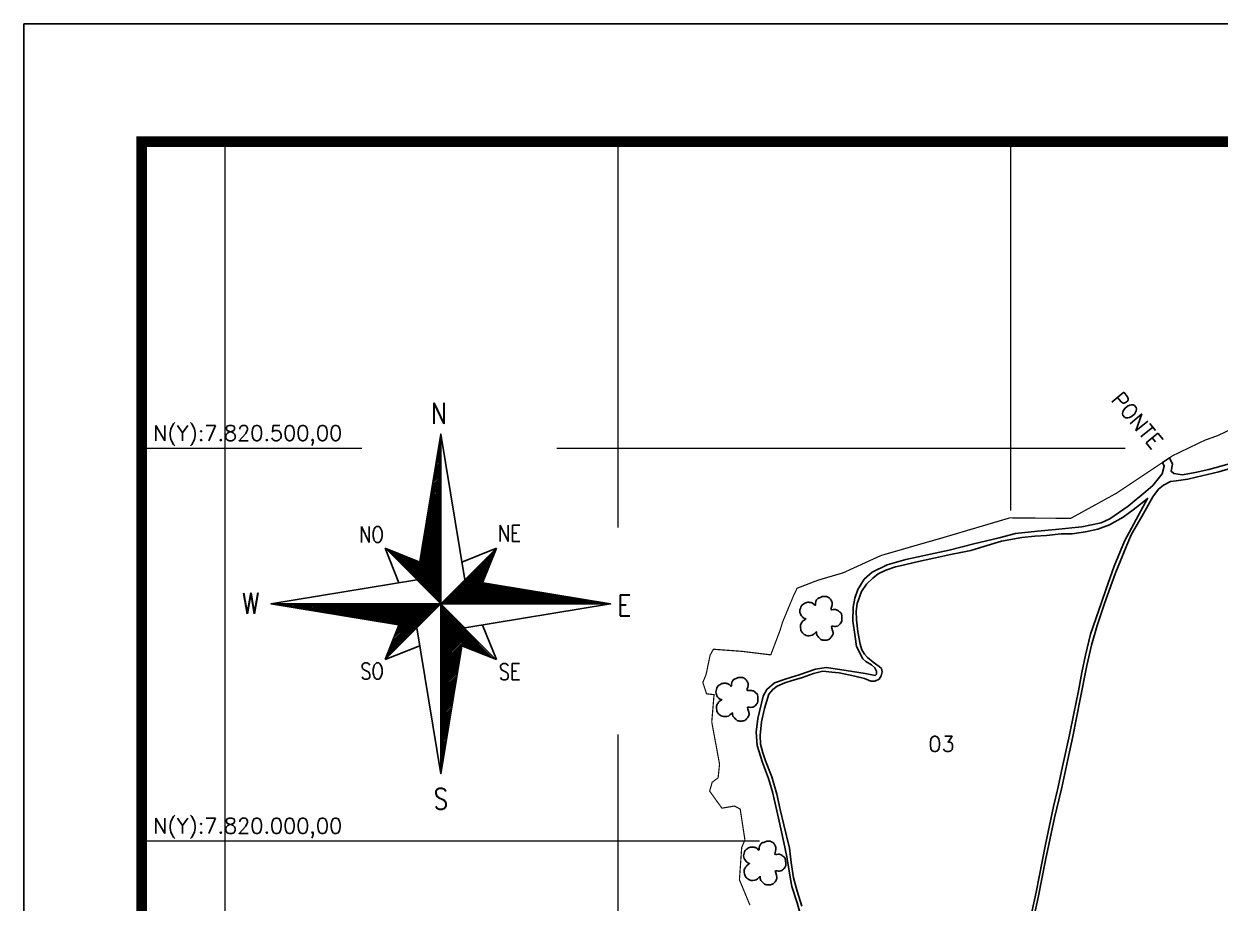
# Model space of a CAD drawing. Extents: x 731744 to 734894, y 7816585 to 7821040.
# Drawn here: x 731744 to 733267, y 7819921 to 7821040 of the extents above; entities that cross this region are included whole.
import ezdxf
from ezdxf.enums import TextEntityAlignment as Align

# ---------------------------------------------------------------- set-up
doc = ezdxf.new("R2010")
doc.units = 0
doc.header["$MEASUREMENT"] = 0
doc.linetypes.add('CONTINUO', pattern=[0])
doc.linetypes.add('LIN0', pattern=[0])
for name, color, linetype in [('0114000005', 1, 'CONTINUOUS'), ('0114000005002', 5, 'CONTINUOUS'), ('0114000005003', 5, 'CONTINUOUS'), ('CORREGO', 174, 'CONTINUO'), ('MARGEM', 5, 'CONTINUOUS'), ('SETA_NORTE', 3, 'CONTINUOUS'), ('TEXTO', 7, 'CONTINUOUS')]:
    doc.layers.add(name, color=color, linetype=linetype)
doc.layers.add('MALHA', color=8, linetype='CONTINUOUS', lineweight=9)
doc.layers.add('MATO', color=3, linetype='CONTINUOUS', lineweight=25)
doc.styles.add('ROMANS', font='romans')
doc.styles.add('SIMPLEX', font='simplex', dxfattribs={"height": 0.2})

# ---------------------------------------------------------------- blocks, each defined once
blk = doc.blocks.new('A$C309442C0')
at = {"layer": 'SETA_NORTE', "linetype": 'Continuous'}
h = blk.add_hatch(dxfattribs=at)
h.set_pattern_fill('ANSI31', color=256, scale=0.1375, angle=-90, style=0)
h.set_pattern_definition([(315, (-215853.3434, 13873.16845), (0.3086963042, 0.3086963042), [])])
h.paths.add_polyline_path([(73.46, 97.41), (74.7, 104.95), (60.04, 110.83)])
h = blk.add_hatch(dxfattribs=at)
h.set_pattern_fill('ANSI31', color=256, scale=0.1375, angle=180, style=0)
h.set_pattern_definition([(225, (13869.59828, 216024.21475), (0.3086963042, -0.3086963042), [])])
h.paths.add_polyline_path([(93.84, 97.41), (101.38, 96.17), (107.26, 110.83)])
h = blk.add_hatch(dxfattribs=at)
h.set_pattern_fill('ANSI31', color=256, scale=0.1375, style=0)
h.set_pattern_definition([(45, (-13702.2971, -215849.77324), (-0.3086963042, 0.3086963042), [])])
h.paths.add_polyline_path([(73.46, 77.03), (65.92, 78.27), (60.04, 63.61)])
h = blk.add_hatch(dxfattribs=at)
h.set_pattern_fill('ANSI31', color=256, scale=0.1375, angle=90, style=0)
h.set_pattern_definition([(135, (216020.6446, -13698.72693), (-0.3086963042, -0.3086963042), [])])
h.paths.add_polyline_path([(93.84, 77.03), (92.6, 69.49), (107.26, 63.61)])
for p, q in [((83.35, 157.49), (83.65, 157.79)), ((83.48, 158.25), (83.65, 158.42)), ((83.6, 159.02), (83.65, 159.06)), ((82.35, 151.39), (83.65, 152.69)), ((82.47, 152.15), (83.65, 153.33)), ((82.6, 152.91), (83.65, 153.96)), ((82.73, 153.68), (83.65, 154.6)), ((82.85, 154.44), (83.65, 155.24)), ((82.98, 155.2), (83.65, 155.88)), ((83.1, 155.96), (83.65, 156.51)), ((83.23, 156.73), (83.65, 157.15)), ((81.34, 145.29), (83.65, 147.59)), ((81.47, 146.05), (83.65, 148.23)), ((81.59, 146.81), (83.65, 148.87)), ((81.72, 147.58), (83.65, 149.51)), ((81.85, 148.34), (83.65, 150.14)), ((81.97, 149.1), (83.65, 150.78)), ((82.1, 149.86), (83.65, 151.42)), ((82.22, 150.63), (83.65, 152.05)), ((80.34, 139.19), (83.65, 142.5)), ((80.46, 139.95), (83.65, 143.14)), ((80.59, 140.71), (83.65, 143.77)), ((80.72, 141.47), (83.65, 144.41)), ((80.84, 142.24), (83.65, 145.05)), ((80.97, 143), (83.65, 145.68)), ((81.09, 143.76), (83.65, 146.32)), ((81.22, 144.53), (83.65, 146.96)), ((79.33, 133.09), (83.65, 137.4)), ((79.46, 133.85), (83.65, 138.04)), ((79.59, 134.61), (83.65, 138.68)), ((79.71, 135.37), (83.65, 139.31)), ((79.84, 136.14), (83.65, 139.95)), ((79.96, 136.9), (83.65, 140.59)), ((80.09, 137.66), (83.65, 141.22)), ((80.21, 138.42), (83.65, 141.86)), ((78.33, 126.98), (83.65, 132.31)), ((78.45, 127.75), (83.65, 132.94)), ((78.58, 128.51), (83.65, 133.58)), ((78.71, 129.27), (83.65, 134.22)), ((78.83, 130.03), (83.65, 134.85)), ((78.96, 130.8), (83.65, 135.49)), ((79.08, 131.56), (83.65, 136.13)), ((79.21, 132.32), (83.65, 136.77)), ((77.32, 120.88), (83.65, 127.21)), ((77.45, 121.65), (83.65, 127.85)), ((77.58, 122.41), (83.65, 128.48)), ((77.7, 123.17), (83.65, 129.12)), ((77.83, 123.93), (83.65, 129.76)), ((77.95, 124.7), (83.65, 130.39)), ((78.08, 125.46), (83.65, 131.03)), ((78.2, 126.22), (83.65, 131.67)), ((76.32, 114.78), (83.65, 122.11)), ((76.44, 115.54), (83.65, 122.75)), ((76.57, 116.31), (83.65, 123.39)), ((76.7, 117.07), (83.65, 124.02)), ((76.82, 117.83), (83.65, 124.66)), ((76.95, 118.59), (83.65, 125.3)), ((77.07, 119.36), (83.65, 125.94)), ((77.2, 120.12), (83.65, 126.57)), ((75.31, 108.68), (83.65, 117.02)), ((75.44, 109.44), (83.65, 117.65)), ((75.57, 110.21), (83.65, 118.29)), ((75.69, 110.97), (83.65, 118.93)), ((75.82, 111.73), (83.65, 119.57)), ((75.94, 112.49), (83.65, 120.2)), ((76.07, 113.26), (83.65, 120.84)), ((76.19, 114.02), (83.65, 121.48)), ((74.31, 102.58), (83.65, 111.92)), ((74.43, 103.34), (83.65, 112.56)), ((74.56, 104.1), (83.65, 113.19)), ((74.69, 104.87), (83.65, 113.83)), ((74.81, 105.63), (83.65, 114.47)), ((74.94, 106.39), (83.65, 115.11)), ((75.06, 107.16), (83.65, 115.74)), ((75.19, 107.92), (83.65, 116.38)), ((60.04, 110.83), (74.7, 104.95)), ((60.04, 110.83), (65.92, 96.17)), ((73.53, 97.34), (83.65, 107.46)), ((73.56, 98), (83.65, 108.1)), ((73.68, 98.77), (83.65, 108.74)), ((73.81, 99.53), (83.65, 109.37)), ((73.85, 97.02), (83.65, 106.82)), ((73.93, 100.29), (83.65, 110.01)), ((74.06, 101.05), (83.65, 110.65)), ((74.18, 101.82), (83.65, 111.28)), ((107.26, 110.83), (92.6, 104.95)), ((107.26, 110.83), (101.38, 96.17)), ((74.17, 96.7), (83.65, 106.19)), ((74.49, 96.39), (83.65, 105.55)), ((74.8, 96.07), (83.65, 104.91)), ((75.12, 95.75), (83.65, 104.28)), ((75.44, 95.43), (83.65, 103.64)), ((75.76, 95.11), (83.65, 103)), ((76.08, 94.79), (83.65, 102.37)), ((76.4, 94.47), (83.65, 101.73)), ((76.72, 94.16), (83.65, 101.09)), ((77.03, 93.84), (83.65, 100.45)), ((77.35, 93.52), (83.65, 99.82)), ((77.67, 93.2), (83.65, 99.18)), ((77.99, 92.88), (83.65, 98.54)), ((78.31, 92.56), (83.65, 97.91)), ((78.63, 92.24), (83.65, 97.27)), ((78.94, 91.93), (83.65, 96.63)), ((83.79, 87.22), (93.97, 97.39)), ((84.43, 87.22), (94.51, 97.3)), ((85.07, 87.22), (95.06, 97.21)), ((85.71, 87.22), (95.61, 97.12)), ((86.34, 87.22), (96.15, 97.03)), ((86.98, 87.22), (96.7, 96.94)), ((87.62, 87.22), (97.25, 96.85)), ((88.25, 87.22), (97.8, 96.76)), ((88.89, 87.22), (98.34, 96.67)), ((89.53, 87.22), (98.89, 96.58)), ((90.17, 87.22), (99.44, 96.49)), ((79.26, 91.61), (83.65, 95.99)), ((79.58, 91.29), (83.65, 95.36)), ((79.9, 90.97), (83.65, 94.72)), ((80.22, 90.65), (83.65, 94.08)), ((80.54, 90.33), (83.65, 93.45)), ((80.86, 90.02), (83.65, 92.81)), ((81.17, 89.7), (83.65, 92.17)), ((81.49, 89.38), (83.65, 91.54)), ((90.8, 87.22), (99.98, 96.4)), ((91.44, 87.22), (100.53, 96.31)), ((92.08, 87.22), (101.08, 96.22)), ((92.71, 87.22), (101.62, 96.13)), ((93.35, 87.22), (102.17, 96.04)), ((93.99, 87.22), (102.72, 95.95)), ((94.62, 87.22), (103.27, 95.86)), ((95.26, 87.22), (103.81, 95.77)), ((95.9, 87.22), (104.36, 95.68)), ((96.54, 87.22), (104.91, 95.59)), ((97.17, 87.22), (105.45, 95.5)), ((97.81, 87.22), (106, 95.41)), ((98.45, 87.22), (106.55, 95.32)), ((99.08, 87.22), (107.09, 95.23)), ((99.72, 87.22), (107.64, 95.14)), ((100.36, 87.22), (108.19, 95.05)), ((100.99, 87.22), (108.73, 94.96)), ((101.63, 87.22), (109.28, 94.87)), ((102.27, 87.22), (109.83, 94.78)), ((102.91, 87.22), (110.38, 94.69)), ((103.54, 87.22), (110.92, 94.6)), ((104.18, 87.22), (111.47, 94.51)), ((104.82, 87.22), (112.02, 94.42)), ((105.45, 87.22), (112.56, 94.33)), ((106.09, 87.22), (113.11, 94.24)), ((106.73, 87.22), (113.66, 94.15)), ((107.37, 87.22), (114.2, 94.06)), ((108, 87.22), (114.75, 93.97)), ((108.64, 87.22), (115.3, 93.88)), ((109.28, 87.22), (115.84, 93.79)), ((109.91, 87.22), (116.39, 93.7)), ((110.55, 87.22), (116.94, 93.61)), ((111.19, 87.22), (117.49, 93.52)), ((111.82, 87.22), (118.03, 93.43)), ((112.46, 87.22), (118.58, 93.34)), ((113.1, 87.22), (119.13, 93.25)), ((113.74, 87.22), (119.67, 93.16)), ((114.37, 87.22), (120.22, 93.07)), ((115.01, 87.22), (120.77, 92.98)), ((115.65, 87.22), (121.31, 92.89)), ((116.28, 87.22), (121.86, 92.8)), ((116.92, 87.22), (122.41, 92.71)), ((117.56, 87.22), (122.95, 92.62)), ((118.19, 87.22), (123.5, 92.53)), ((118.83, 87.22), (124.05, 92.44)), ((119.47, 87.22), (124.6, 92.35)), ((120.11, 87.22), (125.14, 92.26)), ((120.74, 87.22), (125.69, 92.17)), ((121.38, 87.22), (126.24, 92.08)), ((122.02, 87.22), (126.78, 91.99)), ((122.65, 87.22), (127.33, 91.9)), ((123.29, 87.22), (127.88, 91.81)), ((123.93, 87.22), (128.42, 91.72)), ((124.56, 87.22), (128.97, 91.63)), ((125.2, 87.22), (129.52, 91.54)), ((125.84, 87.22), (130.07, 91.45)), ((126.48, 87.22), (130.61, 91.36)), ((11.78, 87.19), (11.81, 87.22)), ((12.32, 87.1), (12.45, 87.22)), ((12.87, 87.01), (13.08, 87.22)), ((13.42, 86.92), (13.72, 87.22)), ((13.97, 86.83), (14.36, 87.22)), ((14.51, 86.74), (15, 87.22)), ((15.06, 86.65), (15.63, 87.22)), ((15.61, 86.56), (16.27, 87.22)), ((16.15, 86.47), (16.91, 87.22)), ((16.7, 86.38), (17.54, 87.22)), ((17.25, 86.29), (18.18, 87.22)), ((17.79, 86.2), (18.82, 87.22)), ((18.34, 86.11), (19.45, 87.22)), ((18.89, 86.02), (20.09, 87.22)), ((19.43, 85.93), (20.73, 87.22)), ((19.98, 85.84), (21.37, 87.22)), ((20.53, 85.75), (22, 87.22)), ((21.08, 85.66), (22.64, 87.22)), ((21.62, 85.57), (23.28, 87.22)), ((22.17, 85.48), (23.91, 87.22)), ((22.72, 85.39), (24.55, 87.22)), ((23.26, 85.3), (25.19, 87.22)), ((23.81, 85.21), (25.82, 87.22)), ((24.36, 85.12), (26.46, 87.22)), ((24.9, 85.03), (27.1, 87.22)), ((25.45, 84.94), (27.74, 87.22)), ((26, 84.85), (28.37, 87.22)), ((26.54, 84.76), (29.01, 87.22)), ((27.09, 84.67), (29.65, 87.22)), ((27.64, 84.58), (30.28, 87.22)), ((28.19, 84.49), (30.92, 87.22)), ((28.73, 84.4), (31.56, 87.22)), ((29.28, 84.31), (32.2, 87.22)), ((29.83, 84.22), (32.83, 87.22)), ((30.37, 84.12), (33.47, 87.22)), ((30.92, 84.03), (34.11, 87.22)), ((31.47, 83.94), (34.74, 87.22)), ((32.01, 83.85), (35.38, 87.22)), ((32.56, 83.76), (36.02, 87.22)), ((33.11, 83.67), (36.65, 87.22)), ((33.66, 83.58), (37.29, 87.22)), ((34.2, 83.49), (37.93, 87.22)), ((34.75, 83.4), (38.57, 87.22)), ((35.3, 83.31), (39.2, 87.22)), ((35.84, 83.22), (39.84, 87.22)), ((36.39, 83.13), (40.48, 87.22)), ((36.94, 83.04), (41.11, 87.22)), ((37.48, 82.95), (41.75, 87.22)), ((38.03, 82.86), (42.39, 87.22)), ((38.58, 82.77), (43.02, 87.22)), ((39.12, 82.68), (43.66, 87.22)), ((39.67, 82.59), (44.3, 87.22)), ((40.22, 82.5), (44.94, 87.22)), ((40.77, 82.41), (45.57, 87.22)), ((41.31, 82.32), (46.21, 87.22)), ((41.86, 82.23), (46.85, 87.22)), ((42.41, 82.14), (47.48, 87.22)), ((42.95, 82.05), (48.12, 87.22)), ((43.5, 81.96), (48.76, 87.22)), ((44.05, 81.87), (49.4, 87.22)), ((44.59, 81.78), (50.03, 87.22)), ((45.14, 81.69), (50.67, 87.22)), ((45.69, 81.6), (51.31, 87.22)), ((46.23, 81.51), (51.94, 87.22)), ((46.78, 81.42), (52.58, 87.22)), ((47.33, 81.33), (53.22, 87.22)), ((47.88, 81.24), (53.85, 87.22)), ((48.42, 81.15), (54.49, 87.22)), ((48.97, 81.06), (55.13, 87.22)), ((49.52, 80.97), (55.77, 87.22)), ((50.06, 80.88), (56.4, 87.22)), ((50.61, 80.79), (57.04, 87.22)), ((51.16, 80.7), (57.68, 87.22)), ((51.7, 80.61), (58.31, 87.22)), ((52.25, 80.52), (58.95, 87.22)), ((52.8, 80.43), (59.59, 87.22)), ((53.35, 80.34), (60.22, 87.22)), ((53.89, 80.25), (60.86, 87.22)), ((54.44, 80.16), (61.5, 87.22)), ((54.99, 80.07), (62.14, 87.22)), ((55.53, 79.98), (62.77, 87.22)), ((56.08, 79.89), (63.41, 87.22)), ((56.63, 79.8), (64.05, 87.22)), ((57.17, 79.71), (64.68, 87.22)), ((57.72, 79.62), (65.32, 87.22)), ((58.27, 79.53), (65.96, 87.22)), ((58.81, 79.44), (66.59, 87.22)), ((59.36, 79.35), (67.23, 87.22)), ((59.91, 79.26), (67.87, 87.22)), ((83.65, 87.22), (60.04, 63.61)), ((60.46, 79.17), (68.51, 87.22)), ((61, 79.08), (69.14, 87.22)), ((61.55, 78.99), (69.78, 87.22)), ((62.1, 78.9), (70.42, 87.22)), ((62.64, 78.81), (71.05, 87.22)), ((63.19, 78.72), (71.69, 87.22)), ((63.74, 78.63), (72.33, 87.22)), ((64.28, 78.54), (72.97, 87.22)), ((64.83, 78.45), (73.6, 87.22)), ((65.38, 78.36), (74.24, 87.22)), ((65.92, 78.27), (74.88, 87.22)), ((66.47, 78.18), (75.51, 87.22)), ((67.02, 78.09), (76.15, 87.22)), ((67.57, 78), (76.79, 87.22)), ((68.11, 77.91), (77.42, 87.22)), ((68.66, 77.82), (78.06, 87.22)), ((69.21, 77.73), (78.7, 87.22)), ((69.75, 77.64), (79.34, 87.22)), ((70.3, 77.55), (79.97, 87.22)), ((70.85, 77.46), (80.61, 87.22)), ((71.39, 77.37), (81.25, 87.22)), ((71.94, 77.28), (81.88, 87.22)), ((72.49, 77.19), (82.52, 87.22)), ((73.04, 77.1), (83.16, 87.22)), ((81.81, 89.06), (83.65, 90.9)), ((82.13, 88.74), (83.65, 90.26)), ((82.45, 88.42), (83.65, 89.62)), ((82.77, 88.1), (83.65, 88.99)), ((83.09, 87.79), (83.65, 88.35)), ((83.4, 87.47), (83.65, 87.71)), ((83.65, 87.08), (83.72, 87.15)), ((83.65, 86.44), (84.04, 86.83)), ((83.65, 85.8), (84.36, 86.51)), ((127.11, 87.22), (131.16, 91.27)), ((127.75, 87.22), (131.71, 91.18)), ((128.39, 87.22), (132.25, 91.09)), ((129.02, 87.22), (132.8, 91)), ((129.66, 87.22), (133.35, 90.91)), ((130.3, 87.22), (133.89, 90.82)), ((130.94, 87.22), (134.44, 90.73)), ((131.57, 87.22), (134.99, 90.64)), ((132.21, 87.22), (135.53, 90.55)), ((132.85, 87.22), (136.08, 90.46)), ((133.48, 87.22), (136.63, 90.37)), ((134.12, 87.22), (137.18, 90.28)), ((134.76, 87.22), (137.72, 90.19)), ((135.39, 87.22), (138.27, 90.1)), ((136.03, 87.22), (138.82, 90.01)), ((136.67, 87.22), (139.36, 89.92)), ((137.31, 87.22), (139.91, 89.83)), ((137.94, 87.22), (140.46, 89.74)), ((138.58, 87.22), (141, 89.65)), ((139.22, 87.22), (141.55, 89.56)), ((139.85, 87.22), (142.1, 89.46)), ((140.49, 87.22), (142.64, 89.37)), ((141.13, 87.22), (143.19, 89.28)), ((141.76, 87.22), (143.74, 89.19)), ((142.4, 87.22), (144.29, 89.1)), ((143.04, 87.22), (144.83, 89.01)), ((143.68, 87.22), (145.38, 88.92)), ((144.31, 87.22), (145.93, 88.83)), ((144.95, 87.22), (146.47, 88.74)), ((145.59, 87.22), (147.02, 88.65)), ((146.22, 87.22), (147.57, 88.56)), ((146.86, 87.22), (148.11, 88.47)), ((147.5, 87.22), (148.66, 88.38)), ((148.14, 87.22), (149.21, 88.29)), ((148.77, 87.22), (149.76, 88.2)), ((149.41, 87.22), (150.3, 88.11)), ((150.05, 87.22), (150.85, 88.02)), ((150.68, 87.22), (151.4, 87.93)), ((151.32, 87.22), (151.94, 87.84)), ((151.96, 87.22), (152.49, 87.75)), ((152.59, 87.22), (153.04, 87.66)), ((153.23, 87.22), (153.58, 87.57)), ((153.87, 87.22), (154.13, 87.48)), ((154.51, 87.22), (154.68, 87.39)), ((155.14, 87.22), (155.22, 87.3)), ((83.65, 85.17), (84.68, 86.19)), ((83.65, 84.53), (85, 85.87)), ((83.65, 83.89), (85.32, 85.56)), ((83.65, 83.25), (85.63, 85.24)), ((83.65, 82.62), (85.95, 84.92)), ((83.65, 81.98), (86.27, 84.6)), ((83.65, 81.34), (86.59, 84.28)), ((83.65, 80.71), (86.91, 83.96)), ((83.65, 80.07), (87.23, 83.64)), ((83.65, 79.43), (87.54, 83.33)), ((83.65, 78.8), (87.86, 83.01)), ((83.65, 78.16), (88.18, 82.69)), ((83.65, 77.52), (88.5, 82.37)), ((83.65, 76.88), (88.82, 82.05)), ((83.65, 76.25), (89.14, 81.73)), ((83.65, 75.61), (89.46, 81.42)), ((60.04, 63.61), (65.92, 78.27)), ((83.65, 74.97), (89.77, 81.1)), ((83.65, 74.34), (90.09, 80.78)), ((83.65, 73.7), (90.41, 80.46)), ((83.65, 73.06), (90.73, 80.14)), ((83.65, 72.42), (91.05, 79.82)), ((83.65, 71.79), (91.37, 79.5)), ((83.65, 71.15), (91.69, 79.19)), ((83.65, 70.51), (92, 78.87)), ((83.65, 69.88), (92.32, 78.55)), ((83.65, 69.24), (92.64, 78.23)), ((83.65, 68.6), (92.96, 77.91)), ((83.65, 67.97), (93.28, 77.59)), ((83.65, 67.33), (93.6, 77.27)), ((83.65, 66.69), (93.81, 76.86)), ((107.26, 63.61), (101.38, 78.27)), ((83.65, 66.05), (93.69, 76.09)), ((83.65, 65.42), (93.56, 75.33)), ((83.65, 64.78), (93.44, 74.57)), ((83.65, 64.14), (93.31, 73.8)), ((83.65, 63.51), (93.19, 73.04)), ((83.65, 62.87), (93.06, 72.28)), ((83.65, 62.23), (92.94, 71.52)), ((60.04, 63.61), (74.7, 69.49)), ((83.65, 61.6), (92.81, 70.75)), ((83.65, 60.96), (92.68, 69.99)), ((83.65, 60.32), (92.56, 69.23)), ((83.65, 59.68), (92.43, 68.47)), ((83.65, 59.05), (92.31, 67.7)), ((83.65, 58.41), (92.18, 66.94)), ((83.65, 57.77), (92.06, 66.18)), ((107.26, 63.61), (92.6, 69.49)), ((83.65, 57.14), (91.93, 65.42)), ((83.65, 56.5), (91.8, 64.65)), ((83.65, 55.86), (91.68, 63.89)), ((83.65, 55.22), (91.55, 63.13)), ((83.65, 54.59), (91.43, 62.37)), ((83.65, 53.95), (91.3, 61.6)), ((83.65, 53.31), (91.18, 60.84)), ((83.65, 52.68), (91.05, 60.08)), ((83.65, 52.04), (90.93, 59.31)), ((83.65, 51.4), (90.8, 58.55)), ((83.65, 50.77), (90.67, 57.79)), ((83.65, 50.13), (90.55, 57.03)), ((83.65, 49.49), (90.42, 56.26)), ((83.65, 48.85), (90.3, 55.5)), ((83.65, 48.22), (90.17, 54.74)), ((83.65, 47.58), (90.05, 53.98)), ((83.65, 46.94), (89.92, 53.21)), ((83.65, 46.31), (89.79, 52.45)), ((83.65, 45.67), (89.67, 51.69)), ((83.65, 45.03), (89.54, 50.93)), ((83.65, 44.4), (89.42, 50.16)), ((83.65, 43.76), (89.29, 49.4)), ((83.65, 43.12), (89.17, 48.64)), ((83.65, 42.48), (89.04, 47.87)), ((83.65, 41.85), (88.92, 47.11)), ((83.65, 41.21), (88.79, 46.35)), ((83.65, 40.57), (88.66, 45.59)), ((83.65, 39.94), (88.54, 44.82)), ((83.65, 39.3), (88.41, 44.06)), ((83.65, 38.66), (88.29, 43.3)), ((83.65, 38.02), (88.16, 42.54)), ((83.65, 37.39), (88.04, 41.77)), ((83.65, 36.75), (87.91, 41.01)), ((83.65, 36.11), (87.78, 40.25)), ((83.65, 35.48), (87.66, 39.49)), ((83.65, 34.84), (87.53, 38.72)), ((83.65, 34.2), (87.41, 37.96)), ((83.65, 33.57), (87.28, 37.2)), ((83.65, 32.93), (87.16, 36.43)), ((83.65, 32.29), (87.03, 35.67)), ((83.65, 31.65), (86.91, 34.91)), ((83.65, 31.02), (86.78, 34.15)), ((83.65, 30.38), (86.65, 33.38)), ((83.65, 29.74), (86.53, 32.62)), ((83.65, 29.11), (86.4, 31.86)), ((83.65, 28.47), (86.28, 31.1)), ((83.65, 27.83), (86.15, 30.33)), ((83.65, 27.2), (86.03, 29.57)), ((83.65, 26.56), (85.9, 28.81)), ((83.65, 25.92), (85.77, 28.05)), ((83.65, 25.28), (85.65, 27.28)), ((83.65, 24.65), (85.52, 26.52)), ((83.65, 24.01), (85.4, 25.76)), ((83.65, 23.37), (85.27, 25)), ((83.65, 22.74), (85.15, 24.23)), ((83.65, 22.1), (85.02, 23.47)), ((83.65, 21.46), (84.9, 22.71)), ((83.65, 20.83), (84.77, 21.94)), ((83.65, 20.19), (84.64, 21.18)), ((83.65, 19.55), (84.52, 20.42)), ((83.65, 18.91), (84.39, 19.66)), ((83.65, 18.28), (84.27, 18.89)), ((83.65, 17.64), (84.14, 18.13)), ((83.65, 17), (84.02, 17.37)), ((83.65, 16.37), (83.89, 16.61)), ((83.65, 15.73), (83.76, 15.84))]:
    blk.add_line(p, q, dxfattribs=at)
blk.add_lwpolyline([(93.84, 77.03), (155.72, 87.22), (93.84, 97.41), (83.65, 159.29), (73.46, 97.41), (11.58, 87.22), (73.46, 77.03), (83.65, 15.15)], close=True, dxfattribs=at)
for points in [[(83.65, 87.22), (83.65, 159.29)], [(83.65, 87.22), (73.46, 97.41)], [(83.65, 87.22), (93.84, 97.41)], [(11.58, 87.22), (155.72, 87.22)], [(83.65, 87.22), (73.46, 77.03)], [(83.65, 87.22), (93.84, 77.03)], [(83.65, 87.22), (83.65, 15.15)]]:
    blk.add_lwpolyline(points, dxfattribs=at)
at = {"layer": 'SETA_NORTE', "color": 7, "lineweight": 30, "style": 'ROMANS', "width": 0.8}
for s, height, p in [('N ', 8.938, (79.47, 163.6)), ('NO', 6.875, (49.06, 113.22)), ('NE', 6.875, (107.97, 113.71)), ('W', 8.94, (-0.68, 82.95)), ('E', 8.94, (158.6, 82.11)), ('SO', 6.875, (49.53, 55.28)), ('SE', 6.875, (108.31, 55.02)), ('S', 8.94, (80.57, 0))]:
    blk.add_text(s, height=height, dxfattribs=at).set_placement(p)

msp = doc.modelspace()

# ---------------------------------------------------------------- linework, layer by layer
at = {"layer": '0114000005', "linetype": 'Continuous'}
msp.add_lwpolyline([(732733.9, 7819901.2), (732728.2, 7819921.2), (732721.5, 7819941.7), (732719, 7819956.1), (732715.1, 7819979.8), (732711.3, 7819998), (732704.7, 7820029), (732696.9, 7820062.4), (732691.8, 7820079.5), (732684.1, 7820099.6), (732677.4, 7820121.5), (732676.2, 7820138.5), (732678.4, 7820155.8), (732684.9, 7820184), (732689.9, 7820192.8), (732699.6, 7820201), (732714.5, 7820206.2), (732730.8, 7820211.3), (732751.6, 7820218.7), (732765.1, 7820220.6), (732782.4, 7820218.2), (732814.9, 7820212.9), (732827.6, 7820210.6), (732829.2, 7820212.2), (732829.3, 7820216.2), (732827, 7820220.2), (732823.1, 7820223.9), (732815.7, 7820228.4), (732811.7, 7820231.9), (732803.9, 7820247.6), (732802.3, 7820259.7), (732799.3, 7820280), (732799.6, 7820297.6), (732801.5, 7820309.1), (732805.4, 7820319.9), (732813.7, 7820333.1), (732823.8, 7820342.2), (732842.8, 7820351.5), (732866.8, 7820358.2), (732898.1, 7820365), (732921.6, 7820370), (732953.1, 7820378), (732985.4, 7820385.9), (733006.2, 7820391.4), (733034.2, 7820394.5), (733057.2, 7820396.3), (733090.8, 7820399.9), (733115.1, 7820404.7), (733126.1, 7820409.8), (733149.6, 7820426), (733172, 7820444.6), (733180.9, 7820452.3), (733192.9, 7820467.3), (733195.3, 7820476.9), (733193.2, 7820481.6), (733202.4, 7820487.8), (733203.2, 7820485.8), (733205.9, 7820479.4), (733204.2, 7820470.5), (733207.9, 7820467.6), (733218.9, 7820466.1), (733234.7, 7820469), (733252.1, 7820472.9), (733282.9, 7820481.3)], dxfattribs=at)
at = {"layer": '0114000005002', "linetype": 'Continuous', "flags": 128}
msp.add_lwpolyline([(733280.6, 7820474.5), (733264.9, 7820469.8), (733236, 7820462.9), (733225.4, 7820460.4), (733210.7, 7820458.5), (733203.7, 7820457.4), (733194.5, 7820452.9), (733188.2, 7820447.8), (733181.1, 7820438), (733167.1, 7820413.1), (733153.7, 7820390.4), (733147.9, 7820376.5), (733133.1, 7820340), (733119.3, 7820302.1), (733110.1, 7820274.3), (733103.1, 7820249), (733097, 7820223.2), (733088.7, 7820180.2), (733079.1, 7820132.7), (733072.8, 7820103.6), (733065.1, 7820068), (733055.8, 7820029.1), (733044.2, 7819975.2), (733034.9, 7819928), (733024.1, 7819877.4)], dxfattribs=at)
at = {"layer": '0114000005003', "linetype": 'Continuous', "flags": 128}
msp.add_lwpolyline([(732734.3, 7819916.8), (732728.1, 7819935.8), (732723.5, 7819953), (732720.8, 7819972.3), (732718.6, 7819990.8), (732711.2, 7820020.4), (732706.8, 7820039.7), (732702.5, 7820059.6), (732696.1, 7820081.6), (732688, 7820101.7), (732684.4, 7820112.2), (732681.7, 7820122.9), (732681.1, 7820134.3), (732682.9, 7820151.6), (732686.6, 7820168.4), (732692.1, 7820186.6), (732697.2, 7820192.9), (732703, 7820197.1), (732712.5, 7820201.3), (732720.5, 7820203.8), (732734.9, 7820208), (732749.2, 7820213.2), (732760.8, 7820215.9), (732772.3, 7820214.9), (732781.8, 7820213.8), (732801.5, 7820209.6), (732814.2, 7820206.6), (732822.2, 7820203.3), (732827, 7820203.1), (732832.6, 7820205.8), (732835.1, 7820210.1), (732836.4, 7820215), (732835.6, 7820219.3), (732832.8, 7820221.8), (732825.1, 7820227.5), (732817.7, 7820233.6), (732814, 7820237.5), (732810.7, 7820243.3), (732808.7, 7820250.6), (732805.7, 7820266.1), (732803.9, 7820281.3), (732803.6, 7820292.5), (732804.6, 7820302), (732810.1, 7820317.6), (732816.7, 7820327), (732824.8, 7820334.6), (732831.3, 7820339.8), (732841.1, 7820344.7), (732853.3, 7820348.8), (732863.3, 7820351.2), (732878.8, 7820354.7), (732892.6, 7820357.8), (732908.2, 7820361.4), (732923.6, 7820364.6), (732936.5, 7820367.3), (732949.4, 7820369.5), (732966.1, 7820374.7), (732988.4, 7820381.6), (733014.3, 7820386.3), (733030.7, 7820388), (733045.5, 7820388.6), (733064.4, 7820390.8), (733078.2, 7820391), (733095.2, 7820393.6), (733110.8, 7820396.9), (733125.7, 7820402.5), (733143.3, 7820412.3), (733156, 7820421.5), (733165.2, 7820428.8), (733174.4, 7820436.1), (733171.4, 7820430.3), (733159.6, 7820409), (733144.8, 7820381.6), (733131.9, 7820349.9), (733121.7, 7820321), (733115.5, 7820303.3), (733101.8, 7820263.3), (733095.2, 7820236.6), (733090.8, 7820214.4), (733086.3, 7820191.2), (733080.5, 7820162.2), (733075.1, 7820134.9), (733066.7, 7820098.5), (733059.5, 7820064.9), (733054.4, 7820043.8), (733044.2, 7819995.2), (733032.4, 7819934.6), (733022.4, 7819887.9)], dxfattribs=at)
at = {"layer": 'CORREGO', "color": 174, "linetype": 'CONTINUO', "const_width": 1.5}
msp.add_lwpolyline([(732668.2, 7819918.1), (732654.8, 7819950.4), (732657, 7819981.6), (732657.7, 7819991.6), (732661.8, 7820001.1), (732655.8, 7820040.4), (732648.6, 7820044.3), (732632.5, 7820041.6), (732616.9, 7820063.3), (732620.1, 7820074.6), (732627.7, 7820080.3), (732629.5, 7820097.6), (732619.6, 7820151.3), (732622.5, 7820186.1), (732613, 7820187.2), (732608.2, 7820201.6), (732612.3, 7820211.5), (732617.5, 7820236.4), (732621.6, 7820243.9), (732623.3, 7820243.8), (732657.9, 7820241.3), (732694.7, 7820236.8), (732706.5, 7820267.9), (732709.7, 7820278.5), (732723.9, 7820312.6), (732728.2, 7820321.6), (732754.6, 7820331.8), (732786.9, 7820341.3), (732835, 7820363.3), (732892.5, 7820379.9), (732913.1, 7820385.8), (732998.9, 7820411.2), (733076.5, 7820410.6), (733135, 7820442.8), (733206.5, 7820490.5), (733247.2, 7820510.1), (733263.7, 7820516), (733316.3, 7820540.9)], dxfattribs=at)
at = {"layer": 'MALHA', "color": 8}
for points in [[(732000, 7820890.2), (732000, 7817086.8)], [(732500, 7820890.2), (732500, 7820399.1)], [(733000, 7820890.2), (733000, 7820420.8)], [(731894.1, 7820500), (732174, 7820500)], [(732422.2, 7820500), (733146, 7820500)], [(732500, 7820135.5), (732500, 7817086.8)], [(731894.1, 7820000), (732680.2, 7820000)]]:
    msp.add_lwpolyline(points, dxfattribs=at)
at = {"layer": 'MARGEM', "color": 174, "linetype": 'LIN0'}
msp.add_line((731744.1, 7816585.2), (731744.1, 7821040.2), dxfattribs=at)
at = {"layer": 'MARGEM', "color": 174, "linetype": 'LIN0', "flags": 128}
msp.add_lwpolyline([(734894.1, 7816585.2), (734894.1, 7821040.2), (731744.1, 7821040.2), (731744.1, 7816585.2)], close=True, dxfattribs=at)
at = {"layer": 'MARGEM', "color": 174, "linetype": 'LIN0', "const_width": 13.6, "flags": 128}
msp.add_lwpolyline([(734744.1, 7817086.8), (734744.1, 7820890.2), (731894.1, 7820890.2), (731894.1, 7817086.8)], close=True, dxfattribs=at)
at = {"layer": 'MATO', "color": 94, "linetype": 'CONTINUO'}
for points in [[(732752.4, 7820266, -630), (732751.1, 7820264.7, -630), (732749.5, 7820263.3, -630), (732747.6, 7820261.9, -630), (732745.6, 7820261.4, -630), (732743.5, 7820261.2, -630), (732741.5, 7820261.2, -630), (732739.9, 7820261.6, -630), (732738.5, 7820262.2, -630), (732737.2, 7820262.9, -630), (732736, 7820263.8, -630), (732734.9, 7820264.9, -630), (732734.1, 7820266, -630), (732733.5, 7820267, -630), (732733.1, 7820268.2, -630), (732732.8, 7820269.4, -630), (732732.5, 7820271.1, -630), (732732.4, 7820272.9, -630), (732732.5, 7820274.6, -630), (732732.9, 7820275.8, -630), (732733.5, 7820276.9, -630), (732734.1, 7820277.8, -630), (732734.6, 7820278.7, -630), (732735.2, 7820279.5, -630), (732735.9, 7820280.2, -630), (732737.2, 7820281.1, -630), (732738.5, 7820281.9, -630), (732739.4, 7820282.6, -630), (732739, 7820282.9, -630), (732738.2, 7820283.1, -630), (732737.2, 7820283.3, -630), (732736.4, 7820283.8, -630), (732735.7, 7820284.3, -630), (732735, 7820285.1, -630), (732734, 7820286.3, -630), (732733.1, 7820287.7, -630), (732732.4, 7820289.2, -630), (732731.9, 7820290.8, -630), (732731.8, 7820292.4, -630), (732731.9, 7820294.1, -630), (732732.4, 7820295.9, -630), (732733, 7820297.7, -630), (732733.8, 7820299.2, -630), (732734.3, 7820300, -630), (732735, 7820300.5, -630), (732735.7, 7820301, -630), (732736.8, 7820301.8, -630), (732738, 7820302.5, -630), (732739.3, 7820303.2, -630), (732740.6, 7820303.5, -630), (732741.9, 7820303.7, -630), (732743.1, 7820303.7, -630), (732744.2, 7820303.6, -630), (732745.2, 7820303.5, -630), (732746.1, 7820303.3, -630), (732746.9, 7820303, -630), (732747.7, 7820302.6, -630), (732748.5, 7820302.2, -630), (732749.4, 7820301.1, -630), (732750.3, 7820300.3, -630), (732751.1, 7820299.8, -630), (732751.5, 7820301, -630), (732751.7, 7820302.6, -630), (732751.9, 7820304.3, -630), (732752, 7820305, -630), (732752.2, 7820305.6, -630), (732752.5, 7820306.1, -630), (732753.1, 7820306.9, -630), (732753.7, 7820307.8, -630), (732754.5, 7820308.5, -630), (732755.4, 7820309, -630), (732756.4, 7820309.3, -630), (732757.4, 7820309.6, -630), (732758.3, 7820310.1, -630), (732759.3, 7820310.5, -630), (732760.2, 7820310.9, -630), (732761.3, 7820311.1, -630), (732762.3, 7820311.1, -630), (732763.4, 7820311.2, -630), (732764.5, 7820311.1, -630), (732765.5, 7820311, -630), (732766.4, 7820310.7, -630), (732767.3, 7820310.4, -630), (732768.1, 7820309.9, -630), (732768.9, 7820309.4, -630), (732769.5, 7820308.9, -630), (732770.1, 7820308.2, -630), (732770.7, 7820307.5, -630), (732771.3, 7820306.5, -630), (732771.8, 7820305.4, -630), (732772.3, 7820304.3, -630), (732772.7, 7820303.3, -630), (732772.9, 7820302.2, -630), (732772.9, 7820300.8, -630), (732772.3, 7820298.6, -630), (732771.7, 7820296.4, -630), (732771.5, 7820294.6, -630), (732772.6, 7820294.3, -630), (732774.1, 7820294.4, -630), (732775.8, 7820294.7, -630), (732777.1, 7820294.5, -630), (732778.3, 7820294.2, -630), (732779.4, 7820293.8, -630), (732780.7, 7820293, -630), (732781.8, 7820292, -630), (732782.8, 7820291.1, -630), (732783.6, 7820290.7, -630), (732784.3, 7820290, -630), (732784.7, 7820288.9, -630), (732785.1, 7820286.2, -630), (732785.3, 7820283.2, -630), (732785.2, 7820280.3, -630), (732784.7, 7820278.7, -630), (732784, 7820277.5, -630), (732783.1, 7820276.5, -630), (732782.3, 7820275.5, -630), (732781.4, 7820274.6, -630), (732780.3, 7820273.9, -630), (732779, 7820273.4, -630), (732777.5, 7820273, -630), (732775.9, 7820272.8, -630), (732774.3, 7820273.2, -630), (732773, 7820273.4, -630), (732772.1, 7820273.1, -630), (732772.6, 7820270.7, -630), (732773.4, 7820267.9, -630), (732774.1, 7820265.1, -630), (732774.1, 7820263.7, -630), (732773.8, 7820262.6, -630), (732773.2, 7820261.7, -630), (732772.5, 7820260.5, -630), (732771.7, 7820259.4, -630), (732770.9, 7820258.4, -630), (732770.1, 7820257.6, -630), (732769.3, 7820256.9, -630), (732768.3, 7820256.4, -630), (732767.2, 7820256, -630), (732766, 7820255.7, -630), (732764.7, 7820255.5, -630), (732763.5, 7820255.5, -630), (732762.3, 7820255.5, -630), (732761.1, 7820255.7, -630), (732760.2, 7820255.8, -630), (732759.3, 7820256.1, -630), (732758.4, 7820256.5, -630), (732757.4, 7820257.4, -630), (732756.3, 7820258.4, -630), (732755.3, 7820259.5, -630), (732754.5, 7820260.4, -630), (732753.8, 7820261.3, -630), (732753.2, 7820262.2, -630), (732752.9, 7820263.7, -630), (732752.8, 7820265.2, -630), (732752.6, 7820266.4, -630)], [(732645.6, 7820163, -630), (732644.2, 7820161.7, -630), (732642.6, 7820160.3, -630), (732640.7, 7820158.9, -630), (732638.7, 7820158.4, -630), (732636.6, 7820158.2, -630), (732634.6, 7820158.2, -630), (732633, 7820158.6, -630), (732631.6, 7820159.2, -630), (732630.3, 7820159.9, -630), (732629.1, 7820160.8, -630), (732628, 7820161.9, -630), (732627.2, 7820163, -630), (732626.6, 7820164, -630), (732626.2, 7820165.2, -630), (732625.9, 7820166.4, -630), (732625.6, 7820168.1, -630), (732625.5, 7820169.9, -630), (732625.6, 7820171.6, -630), (732626, 7820172.8, -630), (732626.6, 7820173.9, -630), (732627.2, 7820174.8, -630), (732627.7, 7820175.7, -630), (732628.3, 7820176.5, -630), (732629, 7820177.2, -630), (732630.3, 7820178.1, -630), (732631.6, 7820178.9, -630), (732632.5, 7820179.6, -630), (732632.1, 7820179.9, -630), (732631.3, 7820180.1, -630), (732630.3, 7820180.3, -630), (732629.6, 7820180.7, -630), (732628.8, 7820181.3, -630), (732628.1, 7820182.1, -630), (732627.1, 7820183.3, -630), (732626.2, 7820184.7, -630), (732625.5, 7820186.2, -630), (732625.1, 7820187.8, -630), (732624.9, 7820189.4, -630), (732625, 7820191.1, -630), (732625.5, 7820192.9, -630), (732626.1, 7820194.7, -630), (732626.9, 7820196.2, -630), (732627.4, 7820197, -630), (732628.1, 7820197.5, -630), (732628.8, 7820198, -630), (732629.9, 7820198.8, -630), (732631.1, 7820199.5, -630), (732632.4, 7820200.2, -630), (732633.7, 7820200.5, -630), (732635, 7820200.7, -630), (732636.2, 7820200.7, -630), (732637.3, 7820200.6, -630), (732638.3, 7820200.5, -630), (732639.2, 7820200.3, -630), (732640, 7820200, -630), (732640.8, 7820199.6, -630), (732641.6, 7820199.2, -630), (732642.5, 7820198.1, -630), (732643.4, 7820197.2, -630), (732644.2, 7820196.8, -630), (732644.6, 7820198, -630), (732644.8, 7820199.6, -630), (732645, 7820201.3, -630), (732645.2, 7820202, -630), (732645.4, 7820202.6, -630), (732645.7, 7820203.1, -630), (732646.2, 7820203.9, -630), (732646.8, 7820204.8, -630), (732647.6, 7820205.5, -630), (732648.5, 7820206, -630), (732649.5, 7820206.3, -630), (732650.5, 7820206.6, -630), (732651.4, 7820207, -630), (732652.4, 7820207.5, -630), (732653.3, 7820207.9, -630), (732654.4, 7820208, -630), (732655.5, 7820208.1, -630), (732656.5, 7820208.1, -630), (732657.6, 7820208.1, -630), (732658.6, 7820207.9, -630), (732659.5, 7820207.7, -630), (732660.4, 7820207.4, -630), (732661.2, 7820206.9, -630), (732662, 7820206.4, -630), (732662.6, 7820205.9, -630), (732663.2, 7820205.2, -630), (732663.8, 7820204.5, -630), (732664.4, 7820203.5, -630), (732664.9, 7820202.4, -630), (732665.4, 7820201.3, -630), (732665.8, 7820200.3, -630), (732666, 7820199.2, -630), (732666, 7820197.8, -630), (732665.4, 7820195.6, -630), (732664.8, 7820193.4, -630), (732664.6, 7820191.6, -630), (732665.7, 7820191.3, -630), (732667.2, 7820191.4, -630), (732668.9, 7820191.6, -630), (732670.2, 7820191.5, -630), (732671.4, 7820191.2, -630), (732672.6, 7820190.8, -630), (732673.8, 7820190, -630), (732674.9, 7820189, -630), (732676, 7820188.1, -630), (732676.8, 7820187.6, -630), (732677.4, 7820187, -630), (732677.9, 7820185.9, -630), (732678.2, 7820183.2, -630), (732678.4, 7820180.2, -630), (732678.4, 7820177.3, -630), (732677.9, 7820175.7, -630), (732677.1, 7820174.5, -630), (732676.3, 7820173.5, -630), (732675.4, 7820172.5, -630), (732674.5, 7820171.6, -630), (732673.5, 7820170.9, -630), (732672.1, 7820170.4, -630), (732670.6, 7820170, -630), (732669.1, 7820169.8, -630), (732667.4, 7820170.2, -630), (732666.1, 7820170.4, -630), (732665.2, 7820170.1, -630), (732665.7, 7820167.7, -630), (732666.5, 7820164.9, -630), (732667.3, 7820162.1, -630), (732667.2, 7820160.7, -630), (732666.9, 7820159.6, -630), (732666.3, 7820158.7, -630), (732665.6, 7820157.5, -630), (732664.9, 7820156.4, -630), (732664, 7820155.4, -630), (732663.2, 7820154.6, -630), (732662.4, 7820153.9, -630), (732661.5, 7820153.4, -630), (732660.3, 7820153, -630), (732659.1, 7820152.7, -630), (732657.8, 7820152.5, -630), (732656.6, 7820152.5, -630), (732655.4, 7820152.5, -630), (732654.2, 7820152.7, -630), (732653.3, 7820152.8, -630), (732652.4, 7820153, -630), (732651.5, 7820153.5, -630), (732650.5, 7820154.4, -630), (732649.4, 7820155.4, -630), (732648.4, 7820156.5, -630), (732647.6, 7820157.4, -630), (732646.9, 7820158.3, -630), (732646.3, 7820159.2, -630), (732646.1, 7820160.7, -630), (732645.9, 7820162.2, -630), (732645.7, 7820163.4, -630)], [(732680.9, 7819954.4, -630), (732679.6, 7819953.2, -630), (732677.9, 7819951.7, -630), (732676.1, 7819950.4, -630), (732674, 7819949.8, -630), (732671.9, 7819949.6, -630), (732669.9, 7819949.7, -630), (732668.3, 7819950, -630), (732666.9, 7819950.6, -630), (732665.6, 7819951.4, -630), (732664.4, 7819952.3, -630), (732663.4, 7819953.3, -630), (732662.5, 7819954.4, -630), (732661.9, 7819955.5, -630), (732661.5, 7819956.6, -630), (732661.2, 7819957.9, -630), (732661, 7819959.6, -630), (732660.8, 7819961.3, -630), (732660.9, 7819963, -630), (732661.3, 7819964.3, -630), (732661.9, 7819965.3, -630), (732662.5, 7819966.3, -630), (732663, 7819967.1, -630), (732663.6, 7819967.9, -630), (732664.3, 7819968.7, -630), (732665.7, 7819969.5, -630), (732666.9, 7819970.4, -630), (732667.8, 7819971, -630), (732667.4, 7819971.3, -630), (732666.6, 7819971.5, -630), (732665.6, 7819971.8, -630), (732664.9, 7819972.2, -630), (732664.1, 7819972.8, -630), (732663.4, 7819973.6, -630), (732662.4, 7819974.8, -630), (732661.5, 7819976.1, -630), (732660.8, 7819977.7, -630), (732660.4, 7819979.2, -630), (732660.2, 7819980.9, -630), (732660.3, 7819982.5, -630), (732660.8, 7819984.4, -630), (732661.4, 7819986.1, -630), (732662.2, 7819987.6, -630), (732662.8, 7819988.4, -630), (732663.4, 7819989, -630), (732664.2, 7819989.4, -630), (732665.2, 7819990.2, -630), (732666.5, 7819991, -630), (732667.7, 7819991.6, -630), (732669, 7819991.9, -630), (732670.3, 7819992.1, -630), (732671.5, 7819992.1, -630), (732672.6, 7819992.1, -630), (732673.6, 7819991.9, -630), (732674.5, 7819991.7, -630), (732675.3, 7819991.4, -630), (732676.1, 7819991.1, -630), (732676.9, 7819990.6, -630), (732677.9, 7819989.6, -630), (732678.7, 7819988.7, -630), (732679.5, 7819988.3, -630), (732679.9, 7819989.5, -630), (732680.1, 7819991.1, -630), (732680.3, 7819992.7, -630), (732680.5, 7819993.4, -630), (732680.7, 7819994, -630), (732681, 7819994.5, -630), (732681.5, 7819995.4, -630), (732682.1, 7819996.2, -630), (732682.9, 7819997, -630), (732683.8, 7819997.4, -630), (732684.8, 7819997.7, -630), (732685.8, 7819998, -630), (732686.8, 7819998.5, -630), (732687.7, 7819998.9, -630), (732688.7, 7819999.3, -630), (732689.7, 7819999.5, -630), (732690.8, 7819999.6, -630), (732691.8, 7819999.6, -630), (732692.9, 7819999.5, -630), (732693.9, 7819999.4, -630), (732694.9, 7819999.2, -630), (732695.7, 7819998.8, -630), (732696.6, 7819998.4, -630), (732697.3, 7819997.9, -630), (732698, 7819997.3, -630), (732698.6, 7819996.7, -630), (732699.1, 7819995.9, -630), (732699.7, 7819994.9, -630), (732700.3, 7819993.9, -630), (732700.7, 7819992.8, -630), (732701.1, 7819991.7, -630), (732701.3, 7819990.6, -630), (732701.3, 7819989.3, -630), (732700.7, 7819987, -630), (732700.1, 7819984.8, -630), (732699.9, 7819983, -630), (732701, 7819982.7, -630), (732702.6, 7819982.8, -630), (732704.3, 7819983.1, -630), (732705.5, 7819982.9, -630), (732706.7, 7819982.7, -630), (732707.9, 7819982.2, -630), (732709.1, 7819981.4, -630), (732710.2, 7819980.5, -630), (732711.3, 7819979.5, -630), (732712.1, 7819979.1, -630), (732712.7, 7819978.5, -630), (732713.2, 7819977.4, -630), (732713.5, 7819974.7, -630), (732713.7, 7819971.7, -630), (732713.7, 7819968.8, -630), (732713.2, 7819967.1, -630), (732712.4, 7819965.9, -630), (732711.6, 7819964.9, -630), (732710.8, 7819963.9, -630), (732709.8, 7819963.1, -630), (732708.8, 7819962.4, -630), (732707.4, 7819961.8, -630), (732705.9, 7819961.4, -630), (732704.4, 7819961.2, -630), (732702.8, 7819961.6, -630), (732701.4, 7819961.9, -630), (732700.5, 7819961.5, -630), (732701, 7819959.2, -630), (732701.8, 7819956.3, -630), (732702.6, 7819953.5, -630), (732702.5, 7819952.1, -630), (732702.2, 7819951, -630), (732701.6, 7819950.1, -630), (732701, 7819949, -630), (732700.2, 7819947.9, -630), (732699.3, 7819946.8, -630), (732698.5, 7819946, -630), (732697.7, 7819945.4, -630), (732696.8, 7819944.8, -630), (732695.6, 7819944.4, -630), (732694.4, 7819944.1, -630), (732693.1, 7819943.9, -630), (732691.9, 7819943.9, -630), (732690.7, 7819944, -630), (732689.5, 7819944.1, -630), (732688.6, 7819944.3, -630), (732687.7, 7819944.5, -630), (732686.9, 7819944.9, -630), (732685.8, 7819945.8, -630), (732684.7, 7819946.8, -630), (732683.8, 7819947.9, -630), (732682.9, 7819948.8, -630), (732682.2, 7819949.7, -630), (732681.7, 7819950.7, -630), (732681.4, 7819952.2, -630), (732681.2, 7819953.6, -630), (732681, 7819954.8, -630)]]:
    msp.add_polyline3d(points, dxfattribs=at)

# ---------------------------------------------------------------- block references
at = {"layer": 'SETA_NORTE', "linetype": 'ByBlock', "xscale": 3, "yscale": 3, "zscale": 3}
msp.add_blockref('A$C309442C0', (732023.7, 7820040), dxfattribs=at)

# ---------------------------------------------------------------- texts
at = {"layer": 'MALHA', "style": 'SIMPLEX'}
for s, p in [('N(Y):7.820.500,00', (731908.5, 7820503.6)), ('N(Y):7.820.000,00', (731908.5, 7820003.6))]:
    msp.add_text(s, height=19.5, dxfattribs=at).set_placement(p, align=Align.BOTTOM_LEFT)
at = {"layer": 'TEXTO', "linetype": 'Continuous', "style": 'SIMPLEX'}
msp.add_text('PONTE', height=19.5, rotation=669.8581, dxfattribs=at).set_placement((733126.8, 7820561.2, -630))
msp.add_text('03', height=19.5, dxfattribs=at).set_placement((732895.3, 7820113.6))

doc.saveas('drawing.dxf')
